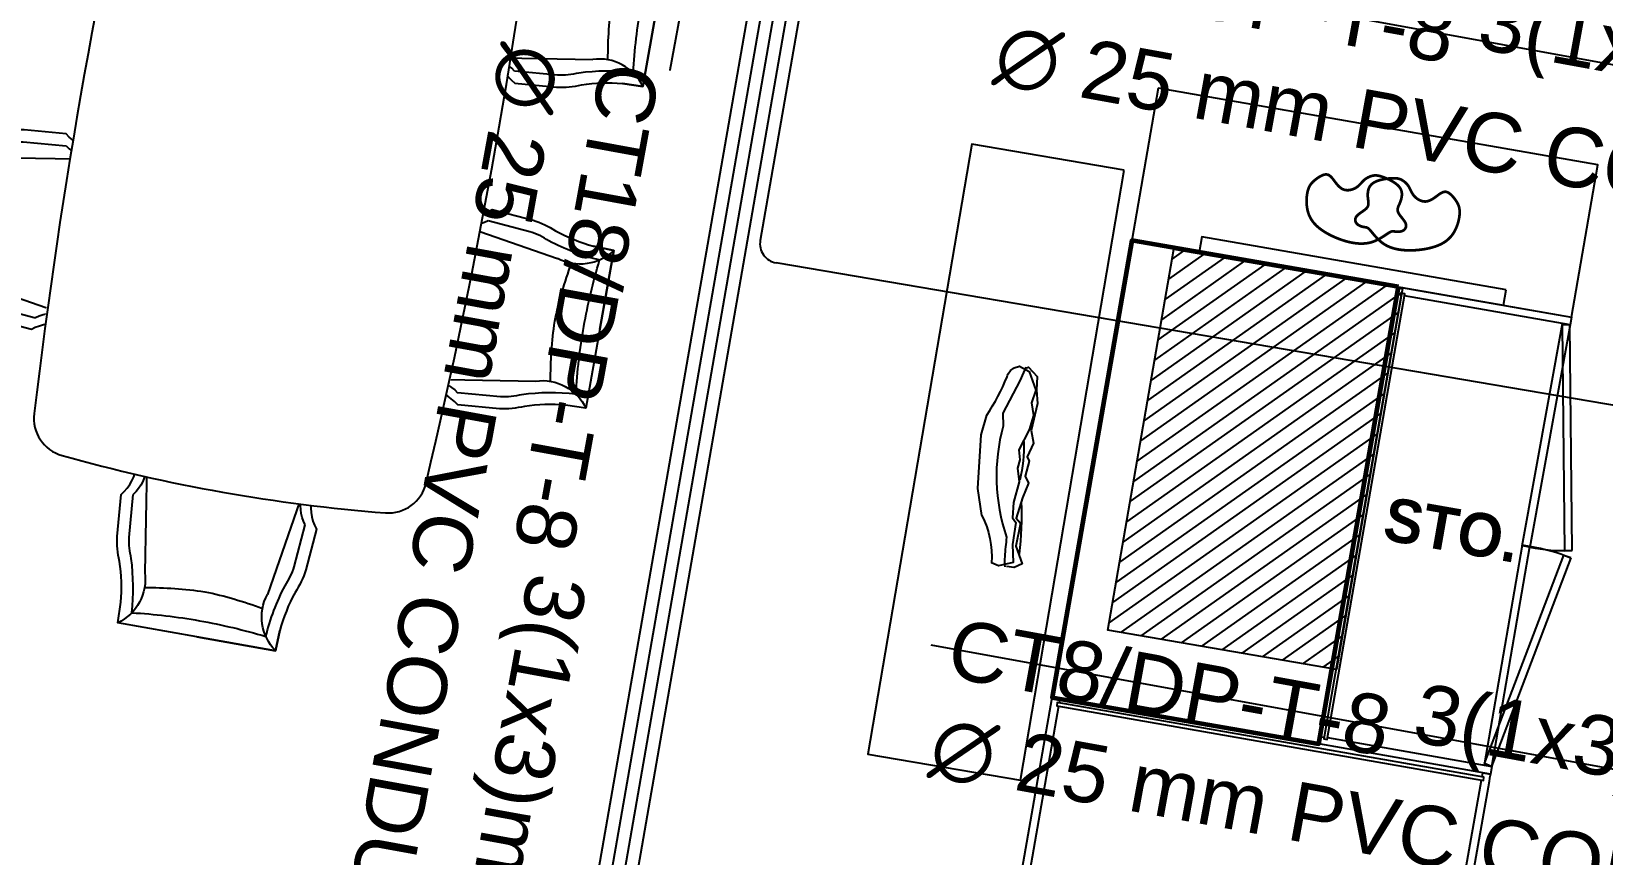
# Model space of a CAD drawing. Extents: x -678889171 to 586587, y -792238163 to 335485.
# Drawn here: x 41925 to 45988, y 31963 to 34092 of the extents above; entities that cross this region are included whole.
import ezdxf
from ezdxf import colors
from ezdxf.entities.mleader import LeaderData, LeaderLine
from ezdxf.math import Vec2, Vec3

# ---------------------------------------------------------------- set-up
doc = ezdxf.new("R2010")
doc.units = 0
doc.header["$MEASUREMENT"] = 0
doc.set_wipeout_variables(frame=1)
doc.layers.get('0').update_dxf_attribs({"color": 8})
for name, color, linetype in [('9TH-FURN$0$XR-A-TYP-8-9-10$0$I-EQPM', 252, 'Continuous'), ('9TH-FURN$0$XR-A-TYP-8-9-10$0$I-FURN', 252, 'Continuous'), ('9TH-FURN$0$XR-A-TYP-8-9-10$0$I-FURN-CHAR', 252, 'Continuous'), ('9TH-FURN$0$XR-A-TYP-8-9-10$0$I-SPCL', 252, 'Continuous'), ('9TH-FURN$0$XR-A-TYP-8-9-10$0$I-WIPEOUT', 252, 'Continuous'), ('E-TEXT', 3, 'Continuous'), ('loop line emped', 1, 'Continuous'), ('XR-A-9TH-FLOOR$0$A-WALL', 252, 'Continuous'), ('XR-A-col-910$0$A-COLS', 252, 'Continuous'), ('XR-A-col-910$0$A-COLS-PATT', 252, 'Continuous')]:
    doc.layers.add(name, color=color, linetype=linetype)
for name, color, linetype, lineweight in [('9TH-FURN$0$XR-A-TYP-8-9-10$0$Xref_Heliopolis_A06$0$S-COLS', 252, 'Continuous', 9), ('9TH-FURN$0$XR-A-TYP-8-9-10$0$Xref_Heliopolis_A06$0$ST-001-COL-SEC', 252, 'Continuous', 60), ('XR-A-col-910$0$MOD-COL', 252, 'Continuous', 50)]:
    doc.layers.add(name, color=color, linetype=linetype, lineweight=lineweight)
doc.styles.add('9TH-FURN$0$XR-A-TYP-8-9-10$0$XREF_1BR$0$KZT', font='')
doc.styles.get("Standard").update_dxf_attribs({"font": 'arial.ttf'})
doc.styles.get('9TH-FURN$0$XR-A-TYP-8-9-10$0$XREF_1BR$0$KZT').set_extended_font_data('AvantGarde LT Medium', bold=True)

# ---------------------------------------------------------------- blocks, each defined once
blk = doc.blocks.new('9TH-FURN$0$XR-A-TYP-8-9-10$0$A$C34E7157F')
blk.add_wipeout([(-205.79693687177982, 13.50405373497233), (-224.55581129353357, 21.550164534654982), (-231.687412327373, 39.394529179237), (-231.19179121615176, 48.9758313614156), (-230.2808380475428, 65.27204484918047), (-232.31429900197602, 99.03655853512373), (-235.20910897995591, 110.2589613737481), (-252.4620159829868, 144.67392966808347), (-256.6554553239548, 150.11074604225922), (-253.1225102264984, 193.36303547343465), (-249.03050638284472, 243.4596346891825), (-247.8006159807446, 258.5166407204342), (-240.54653864932123, 292.88172329505096), (-230.370184306377, 320.8762362791326), (-224.44956378395213, 340.45523851121106), (-216.67927809445885, 372.0394217457954), (-213.304572969399, 389.4462669138044), (-208.4183273230528, 424.35451662626144), (-208.05766877775216, 439.3579121918506), (-207.12380355789603, 478.2067055480129), (1.1112847039956004e-12, 478.2067055480129), (207.12380355791063, 478.2067055480129), (208.31400807380365, 428.6941974188587), (215.2614814396309, 378.96071459148357), (227.43799568748227, 330.2158257827871), (241.28138066312607, 290.3102476186723), (243.29931091868085, 282.5772316762685), (247.80061598075923, 258.5166407204342), (249.89890226825534, 232.82824667158798), (253.9909061119091, 182.73164745584103), (256.6554553239548, 150.11074604225922), (246.59201730705334, 135.77186785087707), (235.20910897851158, 110.25896137292699), (230.63188546124317, 88.50693015979033), (230.28083804475622, 65.2720448485399), (231.6652216716881, 38.322819877164875), (224.55581129354817, 21.550164534656346), (205.7969368843557, 13.50405373601592), (195.21696568748973, 12.14600473689228), (145.25021983291927, 6.712441152251188), (95.13553412717563, 2.87609117623623), (44.923951240994434, 0.6408621973867525), (-5.33338746344809, 0.009030834948305255), (-55.58529402088875, 0.9812406203204205), (-105.78058599877492, 3.5565013409670883), (-155.86813862747462, 7.732190049480096)]).dxf.layer = '9TH-FURN$0$XR-A-TYP-8-9-10$0$I-WIPEOUT'
for p, q in [((-204.4402448457258, 65.75077354536734), (-160.810069896339, 338.0922883567159)), ((204.4402448457258, 65.75077354536734), (160.810069896339, 338.0922883567159))]:
    blk.add_line(p, q)
for points in [[(-205.7969368717895, 13.50405373497233, 0.03277392954578988), (0, 0, 0.03277392954420455), (205.7969368843478, 13.50405373601552, 0.4289228992613923), (231.6551097877236, 40.68743782460706), (230.2808380448405, 65.272044847075, -0.1946997676659734), (256.6554553239548, 150.1107460422591), (247.8006159807555, 258.5166407204342, 0.07042959467157074), (230.37018430639, 320.8762362791326, -0.05247434942192868), (208.4183273230592, 424.3545166262611), (207.1238035579008, 478.2067055480129), (0, 478.2067055480129), (-207.1238035579008, 478.2067055480129), (-208.4183273230592, 424.3545166262611, -0.05247434942192868), (-230.37018430639, 320.8762362791326, 0.07042959467157074), (-247.8006159807555, 258.5166407204342), (-256.6554553239548, 150.1107460422591, -0.1946997676682859), (-230.2808380475471, 65.27204484918047), (-231.6551097877236, 40.68743782460706, 0.4289228992613923), (-205.7969368843478, 13.50405373601552)], [(-175.974576163193, 446.1108341003419, -0.05986536629552523), (-201.9161485730583, 308.4013043813898, 0.06899708767580696), (-216.8488621047727, 255.5592010332775), (-225.8565488925669, 144.4189896864514)], [(175.974576163193, 446.1108341003419, 0.05986536629552523), (201.9161485730583, 308.4013043813898, -0.06899708767580696), (216.8488621047727, 255.5592010332775), (225.8565488925669, 144.4189896864514)]]:
    blk.add_lwpolyline(points, format="xyb")
for points in [[(0, 478.2067055480129), (-207.1238035579008, 478.2067055480129), (-208.4183273230592, 424.3545166262611)], [(0, 478.2067055480129), (207.1238035579008, 478.2067055480129), (208.4183273230592, 424.3545166262611)], [(-216.8488621047727, 255.5592010332775), (-225.8565488925669, 144.4189896864514)], [(-216.8488621047727, 255.5592010332775), (-225.8565488925669, 144.4189896864514)], [(216.8488621047727, 255.5592010332775), (225.8565488925669, 144.4189896864514)], [(216.8488621047727, 255.5592010332775), (225.8565488925669, 144.4189896864514)]]:
    blk.add_lwpolyline(points)
for centre, radius, start, end in [((-280.6214150413143, 376.2011089450907), 125.7260539112138, 342.3555086732503, 54.22629644407665), ((280.6214150413143, 376.2011089450907), 125.7260539112138, 125.7737035567673, 197.644491326725), ((0, 1956.483570358241), 1520.589640201126, 263.3543916667844, 270), ((0, 1956.483570358241), 1520.589640201126, 270, 276.6456083332186), ((28.88103989844967, 1366.37172453383), 1007.080738347423, 259.4855044904816, 268.3566475503503), ((-28.88103989844967, 1366.37172453383), 1007.080738347423, 271.6433524496497, 280.5144955095279), ((-312.3775739138073, 78.61561971974152), 108.7012937811773, 353.2030885428325, 37.25472170167297), ((312.3775739138073, 78.61561971974152), 108.7012937811773, 142.7452782975942, 186.7969114571157), ((-218.3225418786024, 117.4378174852013), 53.5188628613991, 257.0887929861166, 285.0339134322036), ((218.3225418786024, 117.4378174852013), 53.5188628613991, 254.9660865677897, 282.9112070138834)]:
    blk.add_arc(centre, radius, start, end)
blk = doc.blocks.new('9TH-FURN$0$XR-A-TYP-8-9-10$0$A$C2F8B7E1C')
at = {"layer": '9TH-FURN$0$XR-A-TYP-8-9-10$0$I-FURN-CHAR'}
blk.add_blockref('9TH-FURN$0$XR-A-TYP-8-9-10$0$A$C34E7157F', (77.63520431001234, 409.7226460578395), dxfattribs=at)
at = {"layer": '9TH-FURN$0$XR-A-TYP-8-9-10$0$I-FURN-CHAR', "xscale": -1}
blk.add_blockref('9TH-FURN$0$XR-A-TYP-8-9-10$0$A$C34E7157F', (922.3350257286784, 409.7226460578395), dxfattribs=at)
for p, rotation in [((-409.3249873813775, -6.603841029573232e-09), 90), ((77.63520431001234, -409.7226460577212), 180)]:
    blk.add_blockref('9TH-FURN$0$XR-A-TYP-8-9-10$0$A$C34E7157F', p, dxfattribs=dict(at, rotation=rotation))
at = {"layer": '9TH-FURN$0$XR-A-TYP-8-9-10$0$I-FURN-CHAR'}
for p, rotation in [((1394.613588100723, -6.603841029573232e-09), 270), ((922.3350257286784, -409.7226460577212), 180)]:
    blk.add_blockref('9TH-FURN$0$XR-A-TYP-8-9-10$0$A$C34E7157F', p, dxfattribs=dict(at, rotation=rotation))
blk.add_wipeout([(-485.3345739368769, 433.29924270209904), (-483.30191797412095, 441.94254413847375), (-480.5105841976975, 450.3714708632451), (-476.9825790224939, 458.51957060899576), (-472.74571665914567, 466.32260510187143), (-467.8333998313885, 473.71905650553117), (-462.2843564344973, 480.6506124176176), (-456.1423342109495, 487.06262559511606), (-449.45575585044304, 492.9045447841986), (-442.2773372334015, 498.130313257971), (-434.6636718276698, 502.6987319201048), (-426.67478451495487, 506.5737841117152), (-418.37365836456064, 509.72491956075737), (-409.8257380852652, 512.1272952353274), (-401.09841407003313, 513.7619712020323), (-392.2604911012789, 514.6160599452905), (-118.53932416163747, 530.8591056731202), (155.54295667060592, 538.984196387215), (429.7456440486054, 538.984196387215), (1103.8279248809524, 530.859105673122), (1377.5490918205974, 514.6160599452924), (1386.3870147892496, 513.7619712021406), (1395.1143388043918, 512.1272952355521), (1403.6622590836082, 509.7249195611039), (1411.9633852339348, 506.57378411219133), (1419.952272546594, 502.69873192071555), (1427.5659379522813, 498.13031325872134), (1434.7443565692913, 492.90454478509173), (1441.4309349297791, 487.06262559615334), (1447.5729571533213, 480.65061241880085), (1453.1220005502196, 473.7190565068604), (1458.0343173779972, 466.3226051033457), (1462.2711797413785, 458.51957061061194), (1465.7991849166274, 450.371470865), (1468.5905186931084, 441.94254414036277), (1470.6231746559333, 433.2992427041172), (1471.881127680906, 424.50970891852876), (1483.4121405728572, 283.2570517590066), (1490.3356477834443, 141.70373155476364), (1492.644300359673, 1.1305019143037498e-09), (1490.3356477835143, -141.70373155249945), (1483.4121405729975, -283.25705175674466), (1471.8811276811148, -424.50970891627503), (1470.623174662338, -433.2992426966414), (1468.590518706147, -441.9425441282365), (1465.7991849366865, -450.3714708488294), (1462.2711797687896, -458.51957059103574), (1458.0343174130332, -466.3226050810292), (1453.1220005930938, -473.71905648249117), (1447.5729572041846, -480.6506123930824), (1441.4309349887196, -487.0626255697996), (1434.7443566363338, -492.904544758821), (1427.5659380273862, -498.13031323325276), (1419.9522726296582, -502.6987318967608), (1411.9633853247933, -506.57378409045054), (1403.662259182034, -509.7249195422594), (1395.1143389100966, -512.1272952202639), (1386.3870149018903, -513.7619711910406), (1377.5490919397744, -514.6160599389791), (1103.8279249763941, -530.8591056694604), (429.74564412024756, -538.9841963854979), (155.5429567184097, -538.9841963867382), (-118.5393241377065, -530.8591056731766), (-392.26049110122466, -514.6160599451723), (-401.0984140698791, -513.7619712020216), (-409.82573808502315, -512.1272952354338), (-418.3736583642412, -509.724919560987), (-426.6747845145689, -506.5737841120754), (-434.6636718272294, -502.69873192060027), (-442.2773372329189, -498.1303132586063), (-449.4557558499309, -492.90454478497645), (-456.1423342104203, -487.06262559603874), (-462.284356433964, -480.65061241868625), (-467.83339983086427, -473.7190565067456), (-472.7457166586435, -466.32260510323044), (-476.9825790220263, -458.51957061049666), (-480.5105841972767, -450.3714708648836), (-483.3019179737593, -441.94254414024635), (-485.3345739365861, -433.29924270399897), (-486.5925269615603, -424.5097089184103), (-498.12353985351086, -283.25705175888834), (-505.0470470640974, -141.70373155464586), (-507.3556996403267, -1.0145413398277014e-09), (-505.04704706416777, 141.7037315526145), (-498.12353985365115, 283.257051756862), (-486.592526961769, 424.50970891639145)]).dxf.layer = '9TH-FURN$0$XR-A-TYP-8-9-10$0$I-WIPEOUT'
blk.add_lwpolyline([(-486.5925269617692, 424.5097089163912, 0.04891094889587716), (-486.5925269615603, -424.5097089184106, 0.3710243504159456), (-392.2604911012247, -514.6160599451723, 0.02868550413582733), (1377.549091939774, -514.6160599389792, 0.3710243504159454), (1471.881127681115, -424.5097089162754, 0.04891094889587738), (1471.881127680906, 424.5097089185289, 0.3710243504159456), (1377.549091820597, 514.6160599452924, 0.02868550413526322), (-392.2604911012791, 514.6160599452905, 0.3710243504159456)], format="xyb", close=True)
blk = doc.blocks.new('*U1537')
at = {"layer": 'XR-A-col-910$0$A-COLS-PATT'}
h = blk.add_hatch(dxfattribs=at)
h.set_pattern_fill('ANSI31', color=256, scale=300)
h.set_pattern_definition([(45, (-100, -700), (-26.51650429449553, 26.51650429449553), [])])
h.paths.add_polyline_path([(-15933.46579891467, 85098.79667194281), (-15333.46579891467, 85098.79667194281), (-15333.46579891467, 84098.79667194281), (-15933.46579891467, 84098.79667194281)])
at = {"layer": 'XR-A-col-910$0$A-COLS'}
blk.add_lwpolyline([(-15933.46579891467, 85098.79667194281), (-15333.46579891467, 85098.79667194281), (-15333.46579891467, 84098.79667194281), (-15933.46579891467, 84098.79667194281)], close=True, dxfattribs=at)
blk = doc.blocks.new('XR-A-col-910')
at = {"layer": 'XR-A-col-910$0$MOD-COL', "rotation": 350.1835887734248}
blk.add_blockref('*U1537', (48871.19464384756, -66562.30706652638), dxfattribs=at)
blk = doc.blocks.new('9TH-FURN$0$XR-A-TYP-8-9-10$0$Xref_Heliopolis_A06$0$S-SCO-RC-Rectangular - 9-700X1200-4477477-3-COLUMNS AND AXES PLAN AT 3RD LEVEL')
at = {"layer": '9TH-FURN$0$XR-A-TYP-8-9-10$0$Xref_Heliopolis_A06$0$S-COLS'}
for p, q in [((-350.0000000000001, 600), (349.9999999999998, 600)), ((-350.0000000000001, -599.9999999999999), (-350.0000000000001, 600)), ((349.9999999999998, 600), (349.9999999999998, -599.9999999999999)), ((349.9999999999998, -599.9999999999999), (-350.0000000000001, -599.9999999999999))]:
    blk.add_line(p, q, dxfattribs=at)
blk = doc.blocks.new('9TH-FURN$0$XR-A-TYP-8-9-10$0$A$C3BC9006F')
at = {"layer": '9TH-FURN$0$XR-A-TYP-8-9-10$0$I-EQPM', "ltscale": 0.5}
for points in [[(265.3388938331336, 82.15260165809013), (220.6461622324714, 97.09784417379706), (128.3828460123332, 106.6903343078593), (93.16634136784705, 102.9001979335007, -0.05310970111942454), (22.19112788685015, 79.61778344966297, 0.1890075166266568), (4.853666406677803, 70.41311097146536), (0.5193529123498593, 61.74977540825785), (7.020823153870879, 43.34043045174622), (36.81964343300206, 27.09721112450643), (59.5749967811571, 30.34588092229387), (80.70498256883002, 23.30707475026429), (106.1692818509473, 26.55574454799353), (143.054729593714, 38.29776363460405), (159.8070338517718, 33.59455072002311), (174.735183095996, 35.18368251174979), (197.3282694414083, 28.36893147481896), (234.0329824535584, 32.51174722852011), (260.5808601091558, 29.26294776920986), (267.6243270401901, 22.22414159718028), (305.5499851211498, 21.68254535908636), (336.432176271308, 15.72667234014079), (346.1858341516054, 39.21849020548689), (342.9338540154567, 52.00376601495373), (342.9338540154567, 52.00376601495373)], [(0.5193529123498593, 50.69430442266457), (25.44186300763977, 56.65017744161014), (85.58108525010175, 76.14258521272859), (107.2665553936095, 71.8223924770864, -0.1508423079739049), (295.2557830695005, 33.90948885733087, -0.01357776136513155), (328.6711654843821, 31.55561332318757, -0.09500366712900013), (346.1858341516054, 28.16301921989361, 1.953292456731474)]]:
    blk.add_lwpolyline(points, format="xyb", dxfattribs=at)
blk.add_lwpolyline([(2.583823578286683, 51.18766263937869), (-2.599789877422154e-05, 46.02311790759268), (13.2162271180714, 28.45723163413641), (36.30026452275342, 25.69339428633975), (59.05561787090846, 20.16571959068824), (106.4679785083572, 22.92955693848489), (127.4739847950696, 15.30474396534555), (152.4029274697823, 22.57110613399709), (159.2876549415232, 17.86789321941615), (186.161104115512, 19.97606014188204), (196.8088905312179, 12.642273974212), (223.5545181276102, 18.41895474972262), (260.0614811989653, 22.92955693848489), (267.1049481299415, 14.63804489503673), (307.4365991547529, 15.55936454237963), (335.9127973610593, 1.483953383285552e-05), (344.5639941348054, 12.19066284249129), (345.1269869828539, 25.61277139066078)], dxfattribs=at)
for centre, radius, start, end in [((359.1576619633415, 208.6881187973922), 157.522056713232, 233.445203255973, 264.0884022764716), ((178.9237203436496, 302.6481101266836), 275.1043700773726, 259.2426343931364, 273.1825552457807), ((344.0366667642666, 554.4463156928105), 547.0396799580047, 258.0587621180514, 267.5175795156633)]:
    blk.add_arc(centre, radius, start, end, dxfattribs=at)

msp = doc.modelspace()

# ---------------------------------------------------------------- linework, layer by layer
at = {"layer": '9TH-FURN$0$XR-A-TYP-8-9-10$0$I-EQPM', "const_width": 7}
for points in [[(45389.06924520023, 33546.51592935517), (45381.61122800972, 33544.78744356823), (45373.86225921883, 33543.71574023826), (45365.84248908362, 33543.27926683976), (45357.57206786016, 33543.45647084713), (45349.07114580449, 33544.22579973495), (45340.3598731727, 33545.5657009775), (45331.45840022081, 33547.45462204931), (45322.386877205, 33549.87101042485), (45313.1819568291, 33552.78935872238), (45303.94630158931, 33556.16834013563), (45294.7990764294, 33559.96267300204), (45285.85944629342, 33564.12707565913), (45277.24657612526, 33568.6162664443), (45269.07963086888, 33573.38496369512), (45261.47777546819, 33578.38788574905), (45254.56017486718, 33583.57975094354), (45248.41929165713, 33588.92382104199), (45243.04077901824, 33594.41753151086), (45238.38358777828, 33600.06686124238), (45234.40666876487, 33605.87778912902), (45231.06897280571, 33611.85629406301), (45228.32945072845, 33618.00835493671), (45226.14705336068, 33624.33995064246), (45224.48073153017, 33630.85706007254), (45223.29156353308, 33637.54828486768), (45222.54913754011, 33644.33271766239), (45222.22516919077, 33651.11207383969), (45222.29137412432, 33657.78806878244), (45222.71946798013, 33664.2624178735), (45223.48116639758, 33670.43683649595), (45224.54818501604, 33676.21304003267), (45225.89223947476, 33681.49274386653), (45227.48924868982, 33686.20653107901), (45229.33194468328, 33690.40045554527), (45231.41726275392, 33694.14943883893), (45233.74213820045, 33697.52840253375), (45236.30350632164, 33700.61226820333), (45239.09830241625, 33703.47595742132), (45242.12346178297, 33706.19439176141), (45245.37591972063, 33708.84249279725), (45248.84308709352, 33711.46708926649), (45252.47427702911, 33714.00263856283), (45256.20927822036, 33716.3555052438), (45259.98787936026, 33718.43205386716), (45263.74986914181, 33720.1386489905), (45267.43503625808, 33721.38165517134), (45270.98316940209, 33722.06743696755), (45274.33405726685, 33722.10235893664), (45277.44440785565, 33721.42368053489), (45280.33860641364, 33720.09224081325), (45283.05795749606, 33718.19977372132), (45285.64376565835, 33715.83801320857), (45288.13733545575, 33713.09869322463), (45290.57997144364, 33710.07354771903), (45293.01297817754, 33706.85431064149), (45295.4776602127, 33703.53271594133), (45298.01172814257, 33700.19714172045), (45300.63851671358, 33696.92254268909), (45303.37776670996, 33693.78051770986), (45306.24921891634, 33690.84266564516), (45309.27261411714, 33688.18058535738), (45312.46769309673, 33685.86587570923), (45315.85419663962, 33683.97013556307), (45319.4518655301, 33682.56496378132), (45323.2652912898, 33681.70321964806), (45327.23846838772, 33681.3628041327), (45331.30024203021, 33681.50287862621), (45335.37945742334, 33682.08260451966), (45339.40495977326, 33683.0611432038), (45343.30559428625, 33684.39765606976), (45347.01020616838, 33686.05130450839), (45350.44764062588, 33687.98124991069), (45353.56813816613, 33690.14431350761), (45356.4075205019, 33692.48795588991), (45359.023004647, 33694.95729748865), (45361.47180761547, 33697.49745873456), (45363.81114642122, 33700.05356005848), (45366.09823807813, 33702.57072189134), (45368.39029960022, 33704.99406466397), (45370.74454800129, 33707.26870880723), (45373.20486319083, 33709.3494749856), (45375.76177665964, 33711.22998479722), (45378.392482794, 33712.91356007427), (45381.07417598009, 33714.40352264867), (45383.78405060432, 33715.70319435211), (45386.49930105278, 33716.81589701676), (45389.19712171186, 33717.74495247444), (45391.8547069678, 33718.49368255709), (45394.46130358468, 33719.06287811037), (45397.0543678382, 33719.44320603467), (45399.6834083817, 33719.62280224444), (45402.39793386864, 33719.58980265376), (45405.24745295253, 33719.33234317704), (45408.28147428687, 33718.83855972833), (45411.54950652501, 33718.09658822211), (45415.10105832044, 33717.09456457233), (45418.96403550838, 33715.82687344642), (45423.07993265072, 33714.31289452301), (45427.36864149114, 33712.57825623367), (45431.75005377326, 33710.64858701003), (45436.14406124088, 33708.54951528387), (45440.4705556375, 33706.30666948676), (45444.6494287068, 33703.94567805027), (45448.60057219248, 33701.49216940616), (45452.25461691494, 33698.96555379224), (45455.58515000117, 33696.36036867136), (45458.57649765512, 33693.66493331292), (45461.21298608058, 33690.86756698594), (45463.47894148141, 33687.9565889597), (45465.35869006134, 33684.92031850337), (45466.83655802438, 33681.74707488614), (45467.89687157417, 33678.4251773772), (45468.53299658732, 33674.95171380715), (45468.77445763084, 33671.35884625242), (45468.65981894466, 33667.6875053507), (45468.22764476842, 33663.97862173987), (45467.51649934201, 33660.27312605767), (45466.56494690509, 33656.61194894195), (45465.41155169755, 33653.03602103044), (45464.09487795909, 33649.58627296089), (45462.66627386255, 33646.2901370911), (45461.22822331297, 33643.12105265869), (45459.8959941484, 33640.0389606211), (45458.78485420679, 33637.00380193593), (45458.01007132635, 33633.97551756054), (45457.68691334499, 33630.91404845264), (45457.93064810083, 33627.77933556963), (45458.85654343191, 33624.53131986903), (45460.52818993816, 33621.14289818576), (45462.80246926672, 33617.6387908639), (45465.48458582674, 33614.05667412491), (45468.37974402728, 33610.43422419031), (45471.29314827744, 33606.8091172815), (45474.03000298626, 33603.21902961997), (45476.39551256286, 33599.70163742716), (45478.19488141636, 33596.29461692456), (45479.27730696038, 33593.03389248835), (45479.66795862748, 33589.94838111359), (45479.43599885477, 33587.06524794984), (45478.65059007935, 33584.41165814704), (45477.38089473833, 33582.01477685489), (45475.69607526877, 33579.90176922314), (45473.66529410794, 33578.09980040145), (45471.35771369281, 33576.63603553968), (45468.84159791095, 33575.52613416339), (45466.18161645107, 33574.7397333018), (45463.44154045228, 33574.23496436002), (45460.68514105377, 33573.96995874328), (45457.97618939458, 33573.90284785652), (45455.37845661386, 33573.99176310495), (45452.95571385077, 33574.19483589374), (45450.77173224439, 33574.47019762787), (45448.85973654401, 33574.76879115718), (45447.13076593978, 33575.01280510996), (45445.46531323199, 33575.11723955895), (45443.74387122089, 33574.99709457718), (45441.84693270693, 33574.56737023738), (45439.65499049018, 33573.74306661254), (45437.04853737112, 33572.43918377558), (45433.90806614997, 33570.5707217992), (45430.14112131546, 33568.09451228689), (45425.76345410985, 33565.13471296437), (45420.81786746384, 33561.85731308765), (45415.34716430796, 33558.42830191275), (45409.39414757297, 33555.01366869597), (45403.00162018964, 33551.77940269338), (45396.21238508845, 33548.89149316109)], [(45423.31974513998, 33541.52840075387), (45429.97508817519, 33537.7447394831), (45437.09660815144, 33534.50760825654), (45444.65884505459, 33531.80209627739), (45452.63633887072, 33529.61329274871), (45461.00362958587, 33527.92628687355), (45469.73525718597, 33526.72616785516), (45478.80576165705, 33525.99802489649), (45488.18968298514, 33525.7269472007), (45497.84461615375, 33525.89893970393), (45507.66037613637, 33526.50367027456), (45517.50983290416, 33527.53172251406), (45527.26585642801, 33528.97368002396), (45536.80131667898, 33530.8201264057), (45545.98908362824, 33533.06164526076), (45554.70202724673, 33535.68882019048), (45562.81301750548, 33538.69223479649), (45570.22295430647, 33542.06304603757), (45576.94485727524, 33545.79470430169), (45583.0197759682, 33549.88123333442), (45588.48875994187, 33554.31665688108), (45593.39285875267, 33559.09499868711), (45597.77312195701, 33564.21028249804), (45601.67059911144, 33569.65653205918), (45605.12633977239, 33575.42777111598), (45608.17439854681, 33581.50197456109), (45610.82085024393, 33587.79292187576), (45613.06477472366, 33594.19834368845), (45614.90525184572, 33600.61597062771), (45616.34136146995, 33606.943533322), (45617.37218345614, 33613.07876239982), (45617.99679766411, 33618.91938848964), (45618.21428395368, 33624.36314221985), (45618.02792627016, 33629.33662179968), (45617.45782490119, 33633.88189576083), (45616.52828421986, 33638.06990021576), (45615.26360859941, 33641.97157127668), (45613.68810241296, 33645.65784505606), (45611.82607003365, 33649.19965766625), (45609.7018158346, 33652.66794521977), (45607.33964418901, 33656.1336438288), (45604.76497654226, 33659.63804716272), (45602.00770262814, 33663.10387911841), (45599.09882925291, 33666.42422114959), (45596.0693632228, 33669.4921547101), (45592.95031134377, 33672.20076125364), (45589.77268042208, 33674.44312223399), (45586.56747726392, 33676.11231910498), (45583.36570867536, 33677.10143332042), (45580.1909757405, 33677.33798342309), (45577.03725665545, 33676.88723631256), (45573.8911238941, 33675.8488959774), (45570.73914993049, 33674.32266640615), (45567.56790723858, 33672.40825158737), (45564.36396829239, 33670.20535550982), (45561.11390556592, 33667.813682162), (45557.80429153311, 33665.33293553244), (45554.4241863182, 33662.85857816289), (45550.9726006463, 33660.46910680672), (45547.45103289259, 33658.23877677061), (45543.86098143257, 33656.24184336115), (45540.20394464149, 33654.55256188467), (45536.48142089452, 33653.24518764802), (45532.69490856711, 33652.39397595757), (45528.84590603454, 33652.07318211997), (45524.94508744143, 33652.3347796726), (45521.03983001004, 33653.14161507673), (45517.1866867319, 33654.43425302443), (45513.44221059839, 33656.15325820797), (45509.86295460117, 33658.23919531926), (45506.50547173179, 33660.63262905061), (45503.42631498172, 33663.27412409398), (45500.68203734251, 33666.10424514166), (45498.30801764302, 33669.0674156547), (45496.25493806101, 33672.1234941705), (45494.45230661154, 33675.23619799553), (45492.82963130975, 33678.36924443601), (45491.31642017069, 33681.48635079844), (45489.84218120938, 33684.55123438925), (45488.33642244107, 33687.52761251476), (45486.7286518807, 33690.37920248145), (45484.9639271858, 33693.07521536569), (45483.04950458391, 33695.60683732404), (45481.00818994462, 33697.9707482831), (45478.86278913785, 33700.16362816934), (45476.63610803335, 33702.18215690948), (45474.35095250098, 33704.02301443001), (45472.03012841059, 33705.68288065748), (45469.69644163179, 33707.15843551858), (45467.36042436881, 33708.44737029121), (45464.98351416243, 33709.55142165929), (45462.51487488765, 33710.47333765823), (45459.90367041961, 33711.2158663232), (45457.09906463332, 33711.78175568965), (45454.05022140378, 33712.17375379287), (45450.70630460612, 33712.3946086683), (45447.01647811537, 33712.447068351), (45442.95239356311, 33712.33370919751), (45438.57565360763, 33712.05642084799), (45433.97034866352, 33711.61692126338), (45429.22056914561, 33711.01692840508), (45424.41040546864, 33710.25816023401), (45419.62394804737, 33709.34233471146), (45414.94528729648, 33708.27116979848), (45410.45851363079, 33707.04638345624), (45406.23565100216, 33705.66679637542), (45402.30045751121, 33704.1196401644), (45398.66462479565, 33702.38924916142), (45395.33984449341, 33700.45995770438), (45392.33780824205, 33698.31610013136), (45389.6702076795, 33695.94201078033), (45387.34873444342, 33693.32202398944), (45385.38508017167, 33690.4404740966), (45383.78477295346, 33687.29267788144), (45382.52868668448, 33683.9178818896), (45381.59153171173, 33680.36631510839), (45380.9480183823, 33676.68820652481), (45380.57285704331, 33672.93378512625), (45380.4407580419, 33669.1532798999), (45380.52643172503, 33665.39691983281), (45380.80458843998, 33661.7149339123), (45381.23383592195, 33658.14825927958), (45381.70837145919, 33654.70066569174), (45382.10628972826, 33651.36663105991), (45382.30568540547, 33648.14063329514), (45382.1846531673, 33645.01715030869), (45381.62128769034, 33641.99066001146), (45380.49368365092, 33639.05564031476), (45378.6799357255, 33636.20656912947), (45376.11136460957, 33633.43560432139), (45372.93219507408, 33630.72562357385), (45369.33987790903, 33628.05718452467), (45365.53186390445, 33625.41084481183), (45361.70560385021, 33622.76716207321), (45358.05854853632, 33620.10669394664), (45354.7881487528, 33617.40999807004), (45352.09185528963, 33614.65763208129), (45350.12445331809, 33611.84102092772), (45348.87006553566, 33608.99505879506), (45348.27014902099, 33606.16550717849), (45348.26616085281, 33603.39812757306), (45348.79955810986, 33600.73868147396), (45349.8117978709, 33598.23293037644), (45351.24433721464, 33595.92663577556), (45353.03863321976, 33593.86555916636), (45355.13372290014, 33592.08417798193), (45357.4589630091, 33590.57183340557), (45359.94129023526, 33589.30658255849), (45362.50764126704, 33588.26648256196), (45365.08495279293, 33587.42959053695), (45367.60016150139, 33586.7739636047), (45369.98020408085, 33586.27765888642), (45372.15201721993, 33585.91873350323), (45374.06976531809, 33585.65964300562), (45375.79652361919, 33585.40043666135), (45377.42259507822, 33585.02556216739), (45379.03828265006, 33584.41946722071), (45380.73388928966, 33583.46659951849), (45382.59971795195, 33582.05140675766), (45384.72607159185, 33580.05833663527), (45387.20325316431, 33577.37183684837), (45390.10756734148, 33573.92416428635), (45393.45932566463, 33569.83881260798), (45397.26484139209, 33565.28708466422), (45401.53042778237, 33560.44028330631), (45406.26239809384, 33555.46971138525), (45411.46706558504, 33550.54667175206), (45417.15074351428, 33545.84246725791)]]:
    msp.add_lwpolyline(points, close=True, dxfattribs=at)
at = {"layer": '9TH-FURN$0$XR-A-TYP-8-9-10$0$I-EQPM', "elevation": 3.25346162815139e-10}
msp.add_lwpolyline([(45738.29422322103, 33423.54982262351), (44951.07066386745, 33560.79521430771), (44944.16320529067, 33521.39614051142), (45731.31985297439, 33383.84963096111)], close=True, dxfattribs=at)
at = {"layer": '9TH-FURN$0$XR-A-TYP-8-9-10$0$I-FURN'}
for points, elevation in [([(44838.61924233122, 33945.6478633176), (44770.11524579983, 33551.55751522569), (45907.07203698485, 33352.88748099917), (45975.57603351627, 33746.97782909112)], 3.25346162815139e-10), ([(44750.89481044935, 33732.93812168251), (44356.57227854808, 33800.09272565714), (44087.95386264976, 32222.80259805209), (44482.27639455099, 32155.6479940775)], 3.25346162815139e-10), ([(45275.56927868976, 32260.89238549765), (45476.28658920088, 33413.54180439278), (45467.42220710632, 33415.09833320871), (45266.7048979316, 32262.44892456962)], 2.382075465969501e-09), ([(45456.31438543986, 33411.97693266734), (45459.77335496054, 33431.67552129469), (45470.02244095827, 33429.87713586206), (45470.02362644127, 33429.87692736661), (45478.88800391042, 33428.3203888721), (45478.88681842741, 33428.32059736756), (45907.07203698485, 33352.88748099917), (45903.61306255263, 33333.18886440108), (45475.42989758378, 33408.61531254604), (45476.28508265038, 33413.53324887769), (45467.42220485898, 33415.09832311315), (45466.56615944085, 33410.17543910741)], 3.25346162815139e-10), ([(45903.60290639743, 33333.13327395897), (45799.55182026661, 32758.63380128934), (45779.86496703541, 32762.15911118485), (45883.9160531665, 33336.65858385441)], 2.430823257471721e-09), ([(45909.30666682711, 32749.6194852318), (45903.4200299314, 33333.13296956992), (45883.6103279056, 33332.57403648288), (45889.49696480133, 32749.06055214471)], 2.430823257471721e-09), ([(45701.01562821597, 32191.15364478008), (45799.72921704566, 32759.63416908857), (45780.03060084704, 32763.09314579642), (45681.31701201766, 32194.61262148789)], 2.430823257471721e-09), ([(45905.89128195284, 32730.35960312841), (45700.84400739757, 32191.21681272436), (45682.43440107384, 32198.55323525514), (45887.48167562906, 32737.69602565923)], 2.430823257471721e-09), ([(44564.60325620371, 32369.28647095022), (44584.30184483107, 32365.82750142954), (44582.57235761497, 32355.97819313053), (44577.64770346545, 32356.84293673855), (44576.091164971, 32347.97855926942), (44581.0158191205, 32347.11381566139), (44506.35532044403, 31922.55372913377), (44486.65670384598, 31926.01270356598)], 3.25346162815139e-10), ([(44576.0911646822, 32347.97855762496), (45679.3928603317, 32154.94619697153), (45680.94938914767, 32163.81057906608), (44577.64770375423, 32356.84293838304)], 2.382075465969501e-09), ([(45254.26136536447, 32249.40447701914), (45257.72033488511, 32269.1030656465), (45267.56964318416, 32267.37357843039), (45266.70489957619, 32262.44892428086), (45275.56927704524, 32260.89238578638), (45276.43402065324, 32265.81703993588), (45700.99410718086, 32191.15654125946), (45697.53513274874, 32171.45792466142)], 3.25346162815139e-10), ([(45677.83654412136, 32174.91689418207), (45697.53513274874, 32171.45792466142), (45695.73674731609, 32161.20883866366), (45695.7365388207, 32161.20765318062), (45694.18000032614, 32152.34327571155), (45694.18020882164, 32152.3444611945), (45618.74709245325, 31724.15924263709), (45599.04847585514, 31727.61821706926), (45674.47492400009, 32155.8013820381), (45679.3928603317, 32154.94619697153), (45680.95793456719, 32163.80907476296), (45676.03505056147, 32164.66512018103)], 3.25346162815139e-10)]:
    msp.add_lwpolyline(points, close=True, dxfattribs=dict(at, elevation=elevation))
for centre, start, end in [((45892.48697963492, 33216.63006765291, 3.60603643207712e-09), 258.5294190951457, 272.0626529047945), ((45729.51548574957, 32297.60867651558, 3.60603643207712e-09), 67.82572155416455, 81.35895536299056)]:
    msp.add_arc(centre, 467.3133702031068, start, end, dxfattribs=at)
at = {"layer": '9TH-FURN$0$XR-A-TYP-8-9-10$0$Xref_Heliopolis_A06$0$ST-001-COL-SEC', "elevation": 3.25346162815139e-10}
msp.add_lwpolyline([(45459.77335496054, 33431.67552129469), (44770.11524579983, 33551.55751522569), (44564.60325620371, 32369.28647095022), (45254.26136536447, 32249.40447701914)], close=True, dxfattribs=at)
at = {"layer": 'loop line emped', "color": 3}
for p, q in [((44243.94585122852, 36043.73067372163, -2.795640430784674e-08), (43809.55298457766, 33551.53469628778, -1.207146361330421e-06)), ((49866.18150658844, 32469.15136815576, 2.360392756778698e-05), (43850.41601541158, 33493.65876116745, -1.867666714895329e-06))]:
    msp.add_line(p, q, dxfattribs=at)
msp.add_arc((43858.81034090841, 33542.9490776551, -0.001107243999729111), 50, 170.1126050373344, 260.3350410473717, dxfattribs=at)
at = {"layer": 'XR-A-9TH-FLOOR$0$A-WALL'}
msp.add_lwpolyline([(44879.21652571629, 33529.20738955362), (45470.43198869552, 33426.91234405164), (45299.94024619223, 32441.55323908625), (44708.72478321299, 32543.84828458822)], close=True, dxfattribs=at)

# ---------------------------------------------------------------- block references
at = {"xscale": -1.5, "yscale": 1.5, "zscale": 1.5, "rotation": 80.33504104748205}
msp.add_blockref('9TH-FURN$0$XR-A-TYP-8-9-10$0$A$C3BC9006F', (44571.07323123331, 33211.87857113761), dxfattribs=at)
at = {"layer": '9TH-FURN$0$XR-A-TYP-8-9-10$0$I-FURN', "rotation": 79.94418722911921}
msp.add_blockref('9TH-FURN$0$XR-A-TYP-8-9-10$0$A$C2F8B7E1C', (42507.03934483713, 33400.31237695947, 3.606036432077129e-09), dxfattribs=at)
at = {"layer": '9TH-FURN$0$XR-A-TYP-8-9-10$0$Xref_Heliopolis_A06$0$ST-001-COL-SEC', "rotation": 170.1389143100414}
msp.add_blockref('9TH-FURN$0$XR-A-TYP-8-9-10$0$Xref_Heliopolis_A06$0$S-SCO-RC-Rectangular - 9-700X1200-4477477-3-COLUMNS AND AXES PLAN AT 3RD LEVEL', (45012.1883055821, 32900.48099612241), dxfattribs=at)

# ---------------------------------------------------------------- texts
at = {"layer": '9TH-FURN$0$XR-A-TYP-8-9-10$0$I-SPCL', "insert": (45597.68167657164, 32802.61571901054, 3.606036432077129e-09), "char_height": 112.5, "attachment_point": 5, "rotation": 350.0268984394658, "style": '9TH-FURN$0$XR-A-TYP-8-9-10$0$XREF_1BR$0$KZT'}
msp.add_mtext_dynamic_manual_height_columns('STO.', width=296.5135135135135, gutter_width=905.8973797663639, heights=[0], dxfattribs=at)

# ---------------------------------------------------------------- leaders
at = {"layer": 'E-TEXT', "color": 30}
ml = msp.add_multileader_mtext('Standard', dxfattribs=at)
ml.set_content('\\C30;CT9/DP-T-8 {\\A1;3(1x3)mm\\H0.7x;\\S2^ ;\\H1.42857x; \\P∅ 25 mm PVC CONDUIT}', color=3)
ml.set_leader_properties(color=30)
ml.build(insert=Vec2(0, 0))
ml.multileader.update_dxf_attribs({"text_right_attachment_type": 6, "dogleg_length": 0.2763936738358556, "arrow_head_size": 153.5520410199195, "scale": 2})
ctx = ml.context
ctx.base_point, ctx.scale, ctx.char_height, ctx.arrow_head_size, ctx.landing_gap_size, ctx.plane_origin, ctx.plane_x_axis, ctx.plane_y_axis = Vec3(44482.23725321858, 34391.40196997378, -1.12307459537401e-05), 2, 153.5520410199195, 153.5520410199195, 3.071040820398391, Vec3(43447.94073480213, 45131.63605276021, 2.834546148002503e-05), Vec3(0.9837534464715342, -0.1795248076322006, 3.477911888746864e-09), Vec3(0.1795248076322006, 0.9837534464715342, 4.7996689140011e-09)
ctx.right_attachment = 6
notes = []
notes.append((ctx, [(1, (1, 1, 0), (46837.43434377143, 33855.48231125401, -3.339111967502729e-06), (-0.9837534464715341, 0.1795248076322005, -3.477911888746862e-09), 0.5527873476717117, [(1, [(46924.0020700634, 34483.12463882047, -3.966854890385584e-07)], 0, [])])]))
ctx.mtext.insert, ctx.mtext.text_direction, ctx.mtext.rotation, ctx.mtext.width, ctx.mtext.defined_height, ctx.mtext.flow_direction, ctx.mtext.extrusion = Vec3(44499.59631266817, 34469.41900798306, -1.083673521004443e-05), Vec3(0.9837534464715342, -0.1795248076322006, 3.477911888746863e-09), 6.102681917348368, 2517.586958115766, 582.9320752441895, 5, Vec3(-4.283067445563336e-09, -4.097319373281774e-09, 1)
ml = msp.add_multileader_mtext('Standard', dxfattribs=at)
ml.set_content('\\C30;CT8/DP-T-8 {\\A1;3(1x3)mm\\H0.7x;\\S2^ ;\\H1.42857x; \\P∅ 25 mm PVC CONDUIT}', color=3)
ml.set_leader_properties(color=30)
ml.build(insert=Vec2(0, 0))
ml.multileader.update_dxf_attribs({"text_right_attachment_type": 6, "dogleg_length": 0.2763936738358556, "arrow_head_size": 153.5520410199195, "scale": 2})
ctx = ml.context
ctx.base_point, ctx.scale, ctx.char_height, ctx.arrow_head_size, ctx.landing_gap_size, ctx.plane_origin, ctx.plane_x_axis, ctx.plane_y_axis = Vec3(44315.04905285282, 32599.84844898976, -1.272391329464673e-05), 2, 153.5520410199195, 153.5520410199195, 3.071040820398391, Vec3(43339.59544555689, 43642.99745512279, 2.834546148002503e-05), Vec3(0.9837534464715342, -0.1795248076322006, 3.477911888746864e-09), Vec3(0.1795248076322006, 0.9837534464715342, 4.7996689140011e-09)
ctx.right_attachment = 6
notes.append((ctx, [(1, (1, 1, 0), (46670.24614340568, 32063.92879026999, -4.832279308409353e-06), (-0.9837534464715341, 0.1795248076322005, -3.477911888746862e-09), 0.5527873476717117, [(1, [(46817.86691421425, 32983.7861365354, -4.310602652445254e-07)], 0, [])])]))
ctx.mtext.insert, ctx.mtext.text_direction, ctx.mtext.rotation, ctx.mtext.width, ctx.mtext.defined_height, ctx.mtext.flow_direction, ctx.mtext.extrusion = Vec3(44332.40811230242, 32677.86548699904, -1.232990255095106e-05), Vec3(0.9837534464715342, -0.1795248076322006, 3.477911888746863e-09), 6.102681917348368, 2517.586958115766, 582.9320752441895, 5, Vec3(-4.283067445563336e-09, -4.097319373281774e-09, 1)
for ctx, leaders in notes:
    for number, flags, end, landing, length, lines in leaders:
        leader = LeaderData()
        leader.index, (leader.has_last_leader_line, leader.has_dogleg_vector, leader.attachment_direction) = number, flags
        leader.last_leader_point, leader.dogleg_vector, leader.dogleg_length = Vec3(end), Vec3(landing), length
        for number, points, colour, breaks in lines:
            line = LeaderLine()
            line.index, line.vertices, line.color, line.breaks = number, Vec3.list(points), colors.encode_raw_color(colour), breaks
            leader.lines.append(line)
        ctx.leaders.append(leader)

# ---------------------------------------------------------------- next in the draw order: linework, layer by layer
at = {"color": 240, "true_color": 0xed1f24}
for p, q in [((44113.90643051529, 36066.39670691193, -2.795640430780608e-08), (43259.3874738288, 31168.65886753799, -0.2315448019008528)), ((44211.43599605025, 36049.3971820192, -2.795640430780608e-08), (43416.96923168516, 31491.38754060649, -2.882579882010008e-07))]:
    msp.add_line(p, q, dxfattribs=at)
at = {"layer": 'loop line emped', "color": 3}
for p, q in [((44146.41628569365, 36060.73019861435, -2.795640430780608e-08), (43317.6889713821, 31306.16114907972, -3.040627722318052e-07)), ((44178.92614087195, 36055.06369031678, -2.795640430780608e-08), (43367.32910153363, 31398.77434484311, -2.961566114854973e-07))]:
    msp.add_line(p, q, dxfattribs=at)

# ---------------------------------------------------------------- next in the draw order: block references
at = {"layer": 'XR-A-9TH-FLOOR$0$A-WALL'}
msp.add_blockref('XR-A-col-910', (-2800.434649049275, 13522.11598560929), dxfattribs=at)

# ---------------------------------------------------------------- next in the draw order: leaders
at = {"layer": 'E-TEXT', "color": 30}
ml = msp.add_multileader_mtext('Standard', dxfattribs=at)
ml.set_content('\\C30;CT18/DP-T-8 {\\A1;3(1x3)mm\\H0.7x;\\S2^ ;\\H1.42857x; \\P∅ 25 mm PVC CONDUIT}', color=3)
ml.set_leader_properties(color=30)
ml.build(insert=Vec2(0, 0))
ml.multileader.update_dxf_attribs({"text_right_attachment_type": 6, "dogleg_length": 0.2763936738358558, "arrow_head_size": 153.5520410199195, "scale": 2})
ctx = ml.context
ctx.base_point, ctx.scale, ctx.char_height, ctx.arrow_head_size, ctx.landing_gap_size, ctx.plane_origin, ctx.plane_x_axis, ctx.plane_y_axis = Vec3(43575.84253158126, 33990.95929824592, 6.650720488606809e-06), 2, 153.5520410199195, 153.5520410199195, 3.071040820398391, Vec3(50455.83547563598, 38231.38537194864, 1.66782179946545e-05), Vec3(-0.1795248076322007, -0.9837534464715341, 3.477911888746864e-09), Vec3(0.9837534464715341, -0.1795248076322007, 4.799668914001109e-09)
ctx.right_attachment = 6
notes = []
notes.append((ctx, [(0, (1, 1, 0), (43575.94177062352, 33991.50310470436, 6.648797942918392e-06), (-0.1795248076322007, -0.9837534464715341, 3.477911888746863e-09), 0.5527873476717117, [(1, [(43986.01384632816, 36223.20590992313, -1.229539430108964e-06)], 0, [])])]))
ctx.mtext.insert, ctx.mtext.text_direction, ctx.mtext.rotation, ctx.mtext.width, ctx.mtext.defined_height, ctx.mtext.flow_direction, ctx.mtext.extrusion = Vec3(43653.85956959054, 33973.60023879632, 7.044731232302477e-06), Vec3(-0.1795248076322007, -0.9837534464715341, 3.477911888746863e-09), 4.531885590553472, 3609.096718963402, 342.9920600816532, 5, Vec3(-4.097319373281773e-09, 4.283067445563338e-09, 1)
for ctx, leaders in notes:
    for number, flags, end, landing, length, lines in leaders:
        leader = LeaderData()
        leader.index, (leader.has_last_leader_line, leader.has_dogleg_vector, leader.attachment_direction) = number, flags
        leader.last_leader_point, leader.dogleg_vector, leader.dogleg_length = Vec3(end), Vec3(landing), length
        for number, points, colour, breaks in lines:
            line = LeaderLine()
            line.index, line.vertices, line.color, line.breaks = number, Vec3.list(points), colors.encode_raw_color(colour), breaks
            leader.lines.append(line)
        ctx.leaders.append(leader)

doc.saveas('drawing.dxf')
